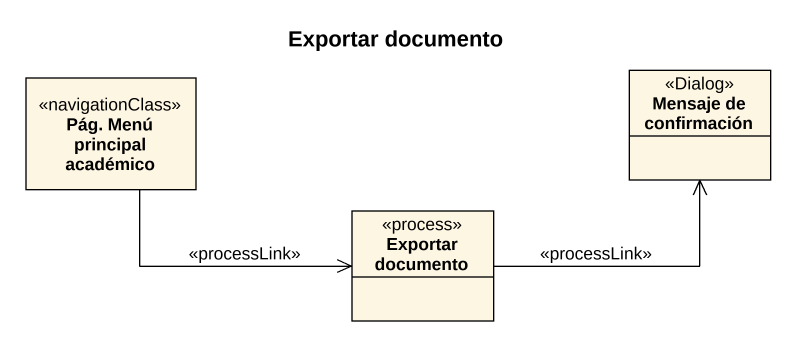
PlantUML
@startuml
title Exportar documento
hide circle
hide empty members
class "Pág. Menú principal académico" as Pág_Menú_principal_académico <<navigationClass>>
class "Mensaje de confirmación" as Mensaje_de_confirmación <<Dialog>>
class "Exportar documento" as Exportar_documento <<process>>
Pág_Menú_principal_académico -right-> Exportar_documento : <<processLink>>
Exportar_documento -right-> Mensaje_de_confirmación : <<processLink>>
@enduml
